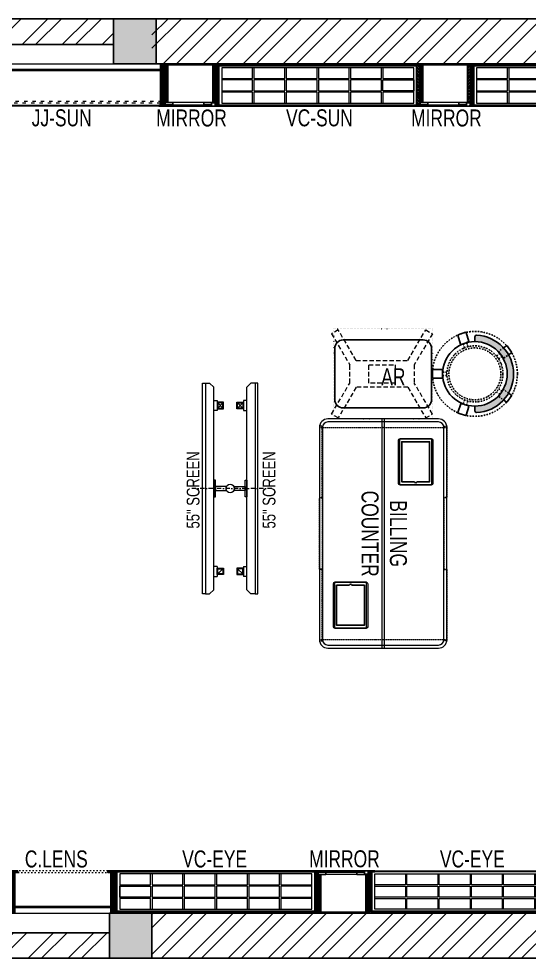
# Model space of a CAD drawing. Header units: feet. Extents: x 2649235 to 2667589, y -5717967 to -5712435.
# Drawn here: x 2655260 to 2658263, y -5717967 to -5712435 of the extents above; entities that cross this region are included whole.
import ezdxf

# ---------------------------------------------------------------- set-up
doc = ezdxf.new("R2010")
doc.units = ezdxf.units.FT
doc.header["$LTSCALE"] = 33
doc.header["$MEASUREMENT"] = 0
for name, pattern in [('ACAD_ISO03W100', [30, 12, -18]), ('DASHDOT2', [0.5, 0.25, -0.125, 0, -0.125]), ('DOT', [0.25, 0, -0.25]), ('HIDDEN2', [4.7624999999999975, 3.174999999999998, -1.587499999999999]), ('HIDDENX2', [0.75, 0.5, -0.25])]:
    doc.linetypes.add(name, pattern=pattern)
doc.layers.add('A-WALL', color=1, linetype='Continuous')
doc.layers.add('column', color=10, linetype='Continuous')
for name, color, linetype, lineweight in [('A-WALL HATCH', 251, 'Continuous', 0), ('column hatch', 5, 'Continuous', 0), ('HATCH', 9, 'Continuous', 9), ('HIDDEN LINE', 177, 'Continuous', 0), ('LENS-TEXT', 31, 'Continuous', 5), ('LENS_DIMENSION', 193, 'Continuous', 0), ('LENS_TEXT', 31, 'Continuous', 5), ('LK-EQPMT', 3, 'Continuous', 18), ('LK-FF&E FLOOR', 1, 'Continuous', 9), ('LK-FF&E WALL', 1, 'Continuous', 9), ('LK-IT', 3, 'Continuous', 18), ('LN-ELEVATION-1', 81, 'Continuous', 25), ('LN-ELEVATION-2', 103, 'Continuous', 20), ('LN-ELEVATION-3', 125, 'Continuous', 18), ('LN-ELEVATION-4', 145, 'Continuous', 13), ('LN-HATCH', 251, 'Continuous', 0), ('PLANO-TXT', 252, 'Continuous', 5)]:
    doc.layers.add(name, color=color, linetype=linetype, lineweight=lineweight)
doc.styles.add('LK TXT', font='GILC____.TTF', dxfattribs={"height": 100})
pattern_1 = [(45, (-3590091.933829314, 5459267.424079073), (-117.7332790675601, 117.7332790675601), []), (45, (-3590013.444976734, 5459267.424079073), (-117.7332790675601, 117.7332790675601), [])]
pattern_2 = [(45, (7858054.083674966, 3504049.203216764), (-4.490128060534575, 4.490128060534575), [])]
pattern_3 = [(45, (3990327.293469645, 1709214.691590092), (-4.490128060534575, 4.490128060534575), [])]

# ---------------------------------------------------------------- blocks, each defined once
blk = doc.blocks.new('A$C5cfb5471')
at = {"layer": 'A-WALL HATCH'}
h = blk.add_hatch(dxfattribs=at)
h.set_pattern_fill('ANSI32', color=256, scale=444)
h.set_pattern_definition(pattern_1)
h.paths.add_polyline_path([(-11795.90000000037, 0), (-11795.90000000037, 150), (-14970.90000000037, 150), (-14970.90000000037, 0)])
h.paths.add_polyline_path([(-11771.00284641608, 5380.134664833546), (-11771.00284641608, 5532.399999999441), (-14996.30000000074, 5532.399999999441), (-14996.30000000074, 5382.399999999441)])
h.paths.add_polyline_path([(-15250.30000000074, 5382.399999999441), (-15250.30000000074, 5532.399999999441), (-18323.70000000018, 5532.399999999441), (-18323.70000000018, 4925.199999999255), (-18069.70000000018, 4925.199999999255), (-18069.70000000018, 5382.399999999441)])
h.paths.add_polyline_path([(-15224.90000000037, 0), (-15224.90000000037, 150), (-18069.70000000018, 150), (-18069.70000000018, 607.1999999992549), (-18323.70000000018, 607.1999999992549), (-18323.70000000018, 0)])
h = blk.add_hatch(dxfattribs=at)
h.set_pattern_fill('ANSI32', color=256, scale=444)
h.set_pattern_definition(pattern_1)
h.paths.add_polyline_path([(-4050.100000000559, 5268.099999998696), (-3401.200000000186, 5268.099999999627), (-3401.200000000186, 2397.899999999442), (-3274.200000000187, 2397.899999999442), (-3274.200000000187, 5268.099999999627), (-150, 5268.099999999627), (-150, 1407.299999998882), (-2359.800000000745, 1407.299999998882), (-2359.800000000745, 1280.299999998882), (-150, 1280.299999998882), (-150, 137.2999999988824), (-3388.5, 137.2999999988824), (-3388.5, 315.0999999996275), (-5420.5, 315.0999999996275), (-5420.5, 264.2999999988824), (-11545.90000000037, 264.2999999988824), (-11545.90000000037, 0), (0, 0), (0, 5532.399999999441), (-11545.90000000037, 5532.399999999441), (-11545.90000000037, 5268.099999999627), (-5345.5, 5268.099999999627), (-5345.5, 4912.5), (-5091.499999999999, 4912.5), (-5091.499999999999, 5293.5), (-4050.100000000559, 5293.5)])
at = {"layer": 'column hatch'}
h = blk.add_hatch(color=251, dxfattribs=at)
h.dxf.hatch_style = 1
h.paths.add_polyline_path([(-14970.90000000037, 0), (-14970.90000000037, 264.2999999988824), (-15224.90000000037, 264.2999999988824), (-15224.90000000037, 0)])
h.paths.add_polyline_path([(-14996.30000000074, 5268.099999999627), (-14996.30000000074, 5532.399999999441), (-15250.30000000074, 5532.399999999441), (-15250.30000000074, 5268.099999999627)])
h.paths.add_polyline_path([(-11545.90000000037, 0), (-11545.90000000037, 264.2999999988824), (-11795.90000000037, 264.2999999988824), (-11795.90000000037, 0)])
h.paths.add_polyline_path([(-4989.900000000372, 2321.699999999255), (-4989.900000000372, 2575.699999999255), (-5243.900000000373, 2575.699999999255), (-5243.900000000373, 2321.699999999255)])
h = blk.add_hatch(color=251, dxfattribs=at)
h.dxf.hatch_style = 1
h.paths.add_polyline_path([(-11521.00284641608, 5268.099999999627), (-11521.00284641608, 5532.399999999441), (-11771.00284641608, 5532.399999999441), (-11771.00284641608, 5268.099999999627)])
at = {"layer": 'A-WALL'}
for p, q in [((-18323.70000000018, 5532.399999999441), (0, 5532.399999999441)), ((-14996.30000000074, 5382.399999999441), (-11771.00284641608, 5380.134664833546)), ((-11771.00284641608, 5268.099999999627), (-5345.5, 5268.099999999627)), ((-5420.5, 264.2999999988824), (-11795.90000000037, 264.2999999988824)), ((-11795.90000000037, 150), (-14970.90000000037, 150)), ((0, 0), (-18323.70000000018, 0))]:
    blk.add_line(p, q, dxfattribs=at)
at = {"layer": 'column'}
for p, q in [((-11521.00368631258, 5532.489179061726), (-11521.00368631258, 5268.189179060981)), ((-11771.00284641608, 5532.399999999441), (-11771.0036450685, 5268.099999718368)), ((-11795.90000000037, 264.2999999988824), (-11795.90000000037, 0)), ((-11545.90000000037, 264.2999999988824), (-11545.90000000037, 0))]:
    blk.add_line(p, q, dxfattribs=at)
blk = doc.blocks.new('MIRROR')
at = {"layer": 'LN-HATCH', "ltscale": 0.5}
h = blk.add_hatch(dxfattribs=at)
h.set_pattern_fill('ANSI31', color=256, scale=2)
h.set_pattern_definition([(45, (4060433.741624544, 1708720.786904081), (-4.490128060534575, 4.490128060534575), [])])
h.paths.add_polyline_path([(212.944788963403, 101.3407590774622), (230.944788963403, 101.3407590774622), (230.944788963403, -127.6592409225377), (212.944788963403, -127.6592409225377)])
h.paths.add_polyline_path([(230.944788963403, 95.34075907746227), (494.9447889634027, 95.34075907746227), (494.9447889634027, 101.3407590774622), (230.944788963403, 101.3407590774622)])
h.paths.add_polyline_path([(512.9447889634027, 101.3407590774622), (494.9447889634027, 101.3407590774622), (494.9447889634027, -127.6592409225377), (512.9447889634027, -127.6592409225377)])
at = {"layer": 'Defpoints'}
blk.add_lwpolyline([(512.9447889634027, 101.3407590774622), (212.944788963403, 101.3407590774622), (212.944788963403, -148.6592409225377), (512.9447889634027, -148.6592409225377)], close=True, dxfattribs=at)
at = {"layer": 'LN-ELEVATION-1'}
for points in [[(212.944788963403, 101.3407590774622), (230.944788963403, 101.3407590774622), (230.944788963403, -127.6592409225377), (212.944788963403, -127.6592409225377)], [(230.944788963403, 95.34075907746227), (494.9447889634027, 95.34075907746227), (494.9447889634027, 101.3407590774622), (230.944788963403, 101.3407590774622)], [(512.9447889634027, 101.3407590774622), (494.9447889634027, 101.3407590774622), (494.9447889634027, -127.6592409225377), (512.9447889634027, -127.6592409225377)], [(259.944788963403, -141.6592409225377), (259.944788963403, -127.6592409225377), (214.944788963403, -127.6592409225377), (214.944788963403, -148.6592409225377), (223.944788963403, -148.6592409225377), (223.944788963403, -147.1592409225377), (216.444788963403, -147.1592409225377), (216.444788963403, -141.6592409225377)], [(442.944788963403, -141.6592409225377), (442.944788963403, -127.6592409225377), (487.9447889634028, -127.6592409225377), (487.9447889634028, -148.6592409225377), (478.9447889634026, -148.6592409225377), (478.9447889634026, -147.1592409225377), (486.4447889634027, -147.1592409225377), (486.4447889634027, -141.6592409225377)], [(504.944788963403, -148.6592409225377), (504.944788963403, -147.1592409225377), (509.444788963403, -147.1592409225377), (509.444788963403, -129.1592409225377), (487.9447889634028, -129.1592409225377), (487.9447889634028, -127.6592409225377), (510.9447889634028, -127.6592409225377), (510.9447889634028, -148.6592409225377)]]:
    blk.add_lwpolyline(points, close=True, dxfattribs=at)
at = {"layer": 'LN-ELEVATION-2', "color": 4, "lineweight": 0}
blk.add_lwpolyline([(216.444788963403, -141.6592409225377), (486.4447889634027, -141.6592409225377), (486.4447889634027, -147.1592409225377), (216.444788963403, -147.1592409225377)], close=True, dxfattribs=at)
at = {"layer": 'LN-ELEVATION-2'}
blk.add_lwpolyline([(259.944788963403, -141.6592409225377), (442.944788963403, -141.6592409225377), (442.944788963403, -127.6592409225377), (259.944788963403, -127.6592409225377)], close=True, dxfattribs=at)
at = {"layer": 'LN-ELEVATION-4', "ltscale": 0.5}
blk.add_line((478.9447889634026, -148.6592409225377), (223.944788963403, -148.6592409225377), dxfattribs=at)
blk = doc.blocks.new('JJ SH 1200')
at = {"layer": 'LN-HATCH', "ltscale": 0.5}
h = blk.add_hatch(dxfattribs=at)
h.set_pattern_fill('ANSI31', color=256, scale=2)
h.set_pattern_definition([(45, (4097187.330767878, 1708800.267299229), (-4.490128060534575, 4.490128060534575), [])])
h.paths.add_polyline_path([(792.0591651862488, 220), (792.0591651862488, 30), (786.0591651862486, 30), (786.0591651862486, 20), (792.0591651862488, 20), (792.0591651862488, -24), (767.0591651862488, -24), (767.0591651862488, 220)])
h.paths.add_polyline_path([(-382.9408348137513, 180), (767.0591651862488, 180), (767.0591651862488, 186), (-382.9408348137513, 186)])
h.paths.add_polyline_path([(757.0591651862486, -24), (757.0591651862486, -30), (792.0591651862488, -30), (792.0591651862488, -24)])
h.paths.add_polyline_path([(-407.9408348137512, 220), (-407.9408348137512, 30), (-401.9408348137512, 30), (-401.9408348137512, 20), (-407.9408348137512, 20), (-407.9408348137512, -24), (-382.9408348137513, -24), (-382.9408348137513, 220)])
h.paths.add_polyline_path([(-372.9408348137513, -24), (-372.9408348137513, -30), (-407.9408348137512, -30), (-407.9408348137512, -24)])
at = {"layer": 'LN-ELEVATION-1', "ltscale": 0.5}
for points in [[(-407.9408348137512, 220), (-407.9408348137512, 30), (-401.9408348137512, 30), (-401.9408348137512, 20), (-407.9408348137512, 20), (-407.9408348137512, -24), (-382.9408348137513, -24), (-382.9408348137513, 220)], [(-382.9408348137513, 180), (767.0591651862488, 180), (767.0591651862488, 186), (-382.9408348137513, 186)], [(792.0591651862488, 220), (792.0591651862488, 30), (786.0591651862486, 30), (786.0591651862486, 20), (792.0591651862488, 20), (792.0591651862488, -24), (767.0591651862488, -24), (767.0591651862488, 220)], [(-372.9408348137513, -24), (-372.9408348137513, -30), (-407.9408348137512, -30), (-407.9408348137512, -24)], [(757.0591651862486, -24), (757.0591651862486, -30), (792.0591651862488, -30), (792.0591651862488, -24)]]:
    blk.add_lwpolyline(points, close=True, dxfattribs=at)
at = {"layer": 'LN-ELEVATION-3', "ltscale": 0.5}
for p, q in [((767.0591651862488, 220), (-382.9408348137513, 220)), ((757.0591651862486, -24), (-372.9408348137513, -24)), ((-372.9408348137513, -30), (757.0591651862486, -30))]:
    blk.add_line(p, q, dxfattribs=at)
at = {"layer": 'LN-ELEVATION-4', "linetype": 'ACAD_ISO03W100', "ltscale": 0.05}
blk.add_lwpolyline([(767.0591651862488, 0), (-382.9408348137513, 0), (-382.9408348137513, -12), (767.0591651862488, -12)], close=True, dxfattribs=at)
blk = doc.blocks.new('VC HD 1200')
at = {"layer": 'LN-HATCH', "ltscale": 0.5}
h = blk.add_hatch(dxfattribs=at)
h.set_pattern_fill('ANSI31', color=256, scale=2)
h.set_pattern_definition([(45, (3760859.752907088, 1795248.935917533), (-4.490128060534575, 4.490128060534575), [])])
h.paths.add_polyline_path([(-1200, 250), (-1200, 60), (-1194, 60), (-1194, 50), (-1200, 50), (-1200, 6), (-1182, 6), (-1182, 250)])
h = blk.add_hatch(dxfattribs=at)
h.set_pattern_fill('ANSI31', color=256, scale=2)
h.set_pattern_definition(pattern_2)
h.paths.add_polyline_path([(0, 250), (0, 60), (-6, 60), (-6, 50), (0, 50), (0, 6), (-18, 6), (-18, 250)])
h = blk.add_hatch(dxfattribs=at)
h.set_pattern_fill('ANSI31', color=256, scale=2)
h.set_pattern_definition([(45, (7858047.083674965, 3504049.203216764), (-4.490128060534575, 4.490128060534575), [])])
h.paths.add_polyline_path([(-1165, 6), (-1165, 0), (-1200, 0), (-1200, 6)])
h = blk.add_hatch(dxfattribs=at)
h.set_pattern_fill('ANSI31', color=256, scale=2)
h.set_pattern_definition(pattern_2)
h.paths.add_polyline_path([(-28, 6), (-28, 0), (0, 0), (0, 6)])
at = {"layer": 'LN-ELEVATION-1', "ltscale": 0.5}
for points in [[(-1200, 250), (-1200, 60), (-1194, 60), (-1194, 50), (-1200, 50), (-1200, 6), (-1182, 6), (-1182, 250)], [(-18, 238), (-1182, 238), (-1182, 244), (-18, 244)], [(0, 250), (0, 60), (-6, 60), (-6, 50), (0, 50), (0, 6), (-18, 6), (-18, 250)], [(-1165, 6), (-1165, 0), (-1200, 0), (-1200, 6)], [(-35, 6), (-35, 0), (0, 0), (0, 6)]]:
    blk.add_lwpolyline(points, close=True, dxfattribs=at)
at = {"layer": 'LN-ELEVATION-3', "ltscale": 0.5}
for p, q in [((-1182, 250), (-18, 250)), ((-1165, 6), (-35, 6)), ((-35, 0), (-1165, 0))]:
    blk.add_line(p, q, dxfattribs=at)
for points in [[(-1165.000000000465, 226), (-35, 226), (-35, 18), (-1165.000000000465, 18)], [(-1165.000000000465, 226), (-983.3333333334886, 226), (-983.3333333334886, 162), (-1165.000000000465, 162)], [(-975.3333333334886, 226), (-793.6666666665112, 226), (-793.6666666665112, 162), (-975.3333333334886, 162)], [(-785.6666666665112, 226), (-603.9999999995342, 226), (-603.9999999995342, 162), (-785.6666666665112, 162)], [(-595.9999999995342, 226), (-414.3333333325572, 226), (-414.3333333325572, 162), (-595.9999999995342, 162)], [(-406.3333333325572, 226), (-224.6666666655801, 226), (-224.6666666655801, 162), (-406.3333333325572, 162)], [(-216.6666666655801, 226), (-34.99999999860302, 226), (-34.99999999860302, 162), (-216.6666666655801, 162)], [(-1165.000000000465, 90), (-983.3333333334886, 90), (-983.3333333334886, 154), (-1165.000000000465, 154)], [(-975.3333333334886, 154), (-793.6666666665112, 154), (-793.6666666665112, 90), (-975.3333333334886, 90)], [(-785.6666666665112, 154), (-603.9999999995342, 154), (-603.9999999995342, 90), (-785.6666666665112, 90)], [(-595.9999999995342, 154), (-414.3333333325572, 154), (-414.3333333325572, 90), (-595.9999999995342, 90)], [(-406.3333333325572, 154), (-224.6666666655801, 154), (-224.6666666655801, 90), (-406.3333333325572, 90)], [(-216.6666666655801, 154), (-34.99999999860302, 154), (-34.99999999860302, 90), (-216.6666666655801, 90)], [(-1165.000000000465, 82), (-983.3333333334886, 82), (-983.3333333334886, 18), (-1165.000000000465, 18)], [(-975.3333333334886, 82), (-793.6666666665112, 82), (-793.6666666665112, 18), (-975.3333333334886, 18)], [(-785.6666666665112, 82), (-603.9999999995342, 82), (-603.9999999995342, 18), (-785.6666666665112, 18)], [(-595.9999999995342, 82), (-414.3333333325572, 82), (-414.3333333325572, 18), (-595.9999999995342, 18)], [(-406.3333333325572, 82), (-224.6666666655801, 82), (-224.6666666655801, 18), (-406.3333333325572, 18)], [(-216.6666666655801, 82), (-34.99999999860302, 82), (-34.99999999860302, 18), (-216.6666666655801, 18)]]:
    blk.add_lwpolyline(points, close=True, dxfattribs=at)
blk = doc.blocks.new('AR')
at = {"layer": 'LN-ELEVATION-2', "linetype": 'DOT', "lineweight": 25}
blk.add_lwpolyline([(0, 13.41378593863919), (530, 13.41378593863919), (530, 593.4137859386392), (0, 593.4137859386392)], close=True, dxfattribs=at)
at = {"layer": 'LN-ELEVATION-2', "lineweight": 25}
blk.add_lwpolyline([(465, 68.22063546301797), (465, 538.2206354630179, 0.4142135623730951), (415, 588.2206354630177), (115, 588.2206354630177, 0.4142135623730951), (65, 538.2206354630179), (65, 68.22063546301797, 0.4142135623730951), (115, 18.22063546301797), (415, 18.22063546301797, 0.4142135623730951)], format="xyb", close=True, dxfattribs=at)
at = {"layer": 'LN-ELEVATION-4', "linetype": 'HIDDEN2', "ltscale": 0.25}
for points in [[(185.8456009030342, 448.8780772723258), (5.888936847448348, 554.0078910568263), (28.48512306064368, 593.350836840691), (211.0874861851335, 486.6754184374586)], [(344.154399111867, 448.8780772762837), (524.1110631600021, 554.0078910947777), (501.5148769393563, 593.3508368753828), (318.9125138223171, 486.6754184374586)], [(185.8456009030342, 144.472759603057), (185.8456009030342, 448.8780772723258)], [(211.0874861851335, 486.6754184376913), (318.9125138223171, 486.6754184376913)], [(344.154399111867, 448.8780772762837), (344.154399111867, 144.4727595990989)], [(185.8456009030342, 144.472759603057), (5.888936847448348, 39.34294581855647), (28.48512306064368, 3.46917659e-08), (211.0874861851335, 106.6754184379242)], [(344.154399111867, 144.4727595990989), (524.1110631600021, 39.34294578060508), (501.5148769393563, 0), (318.9125138223171, 106.6754184379242)], [(318.9125138223171, 106.6754184376914), (211.0874861851335, 106.6754184376914)]]:
    blk.add_lwpolyline(points, dxfattribs=at)
blk.add_lwpolyline([(210.8456009030342, 373.9866790841333), (319.154399111867, 373.9866790841333), (319.154399111867, 219.3641577917151), (210.8456009030342, 219.3641577917151)], close=True, dxfattribs=at)
blk = doc.blocks.new('DR STOOL')
at = {"layer": 'HATCH'}
h = blk.add_hatch(dxfattribs=at)
h.set_pattern_fill('ANSI36', color=250, angle=-90.00000000000001)
h.set_pattern_definition([(315, (-227.8099174643867, 917.3997257252777), (6.173926083235043, -1.683798022700468), [7.9375, -1.587499999999999, 0, -1.587499999999999])])
edge = h.paths.add_edge_path()
edge.add_line((-190.0000000041909, 4.511094e-10), (-218.6899174675346, 4.511094e-10))
edge.add_arc((-218.6899174670689, 9.120000000388245), 9.119999999940092, 177.6119845363388, 269.9999999996136, ccw=False)
edge.add_arc((-1.8626451e-09, 3.565219e-10), 228.000000002257, 2.3880154632688004, 177.6119845367313, ccw=False)
edge.add_arc((218.6899174633436, 9.120000000497384), 9.120000000051716, -90.00000000034493, 2.3880154629299, ccw=False)
edge.add_line((218.6899174633436, 4.511094e-10), (190, 4.511094e-10))
edge.add_arc((-1.8626451e-09, 4.511094e-10), 190.000000001979, -1.27e-14, 180)
at = {"layer": 'LN-ELEVATION-1', "color": 1, "ltscale": 100}
for p, q in [((-165.2704676063731, 189.0243927398114), (-165.9069543029182, 185.0820035930228)), ((-165.9069543029182, 185.0820035930228), (-153.8003208162263, 168.3135803133482)), ((-128.6221585394814, 215.4841044476634), (-165.2704676063731, 189.0243927398114)), ((-124.7228340068832, 214.8545704018979), (-128.6221585394814, 215.4841044476634)), ((-112.6981821293011, 198.1996966340157), (-124.7228340068832, 214.8545704018979)), ((124.7553772013634, 214.9803744515593), (112.5488144652918, 198.2845540212292)), ((128.7014972954057, 215.5933048763618), (124.7553772013634, 214.9803744515593)), ((128.7014972954057, 215.5933048763618), (124.7553772013634, 214.9803744515593)), ((165.1911288509145, 188.915192311113), (128.7014972954057, 215.5933048763618)), ((165.1911288509145, 188.915192311113), (128.7014972954057, 215.5933048763618)), ((153.6734594982117, 168.4294150282658), (165.7973639420234, 185.0121775862135)), ((165.7973639420234, 185.0121775862135), (165.1911288509145, 188.915192311113)), ((165.7973639420234, 185.0121775862135), (165.1911288509145, 188.915192311113)), ((-242.9550312487409, -52.24013893969095), (-244.7482102331705, -55.75945052818861)), ((-191.2928382232785, -35.45407700946089), (-242.9550312487409, -52.24013893969095)), ((-187.9259491492994, -37.1695928365807), (-191.2928382232785, -35.45407700946089)), ((-184.1424400564283, -48.81403796559607), (-187.9259491492994, -37.1695928365807)), ((188.0651108901948, -36.96233201187715), (184.0504167033359, -49.19388854173303)), ((191.3981811110861, -35.27656588272658), (188.0651108901948, -36.96233201187715)), ((243.0100176925771, -52.21682526778022), (191.3981811110861, -35.27656588272658)), ((244.8123673382215, -55.78040257930116), (243.0100176925771, -52.21682526778022)), ((-244.7482102331705, -55.75945052818861), (-230.7800458371639, -98.74904560100549)), ((-230.7800458371639, -98.74904560100549), (-227.2218665438704, -100.5620286722478)), ((-227.2218665438704, -100.5620286722478), (-175.5596735184081, -83.7759667420105)), ((-173.8639617776498, -80.4479453730819), (-177.8421125086024, -68.2044548037811)), ((-175.5596735184081, -83.7759667420105), (-173.8639617776498, -80.4479453730819)), ((177.6922140880488, -68.56540505095472), (173.8739495249465, -80.1985000452405)), ((173.8739495249465, -80.1985000452405), (175.5794035866856, -83.5704969359358)), ((175.5794035866856, -83.5704969359358), (227.1912401677109, -100.5107563209894)), ((227.1912401677109, -100.5107563209894), (230.715890809428, -98.7280946081737)), ((230.715890809428, -98.7280946081737), (244.8123673382215, -55.78040257930116)), ((-22.72193054761737, -190.2142363802995), (-25.39390889601782, -192.886214728569)), ((-25.39390889601782, -192.886214728569), (-25.39390889601782, -247.2070584567482)), ((-10.47823652112856, -190.2142363802995), (-22.72193054761737, -190.2142363802995)), ((22.78362171910703, -190.2142363802995), (9.910054048988968, -190.2142363802995)), ((25.42475448176265, -192.8553691428751), (22.78362171910703, -190.2142363802995)), ((25.42475448176265, -247.1762128710543), (25.42475448176265, -192.8553691428751)), ((-25.39390889601782, -247.2070584567482), (-22.60096735274419, -250)), ((-22.60096735274419, -250), (22.60096735274419, -250)), ((22.60096735274419, -250), (25.42475448176265, -247.1762128710543))]:
    blk.add_line(p, q, dxfattribs=at)
at = {"layer": 'LN-ELEVATION-1', "linetype": 'DASHDOT2'}
for p, q in [((-153.8003208162263, 168.3135803133482), (-134.1093360339291, 141.0403694751003)), ((-92.92521573789418, 170.8129362839827), (-112.6981821293011, 198.1996966340157)), ((-103.4542870586738, 159.9154408004979), (-93.52748446213081, 167.0824927485227)), ((-93.52748446213081, 167.0824927485227), (-92.92521573789418, 170.8129362839827)), ((112.5488144652918, 198.2845540212292), (92.69529851106927, 171.1294289919315)), ((92.69529851106927, 171.1294289919315), (93.26858203159645, 167.4385604566923)), ((93.26858203159645, 167.4385604566923), (103.6608748426661, 159.8406005539291)), ((133.7372852512635, 141.1612321265929), (153.6734594982117, 168.4294150282658)), ((-134.1093360339291, 141.0403694751003), (-130.4219571123831, 140.4450534014686)), ((-130.4219571123831, 140.4450534014686), (-119.9844727469608, 147.9808124662595)), ((-119.9844727469608, 147.9808124662595), (-105.3687285655178, 126.9741353208374)), ((-88.15393704269081, 139.4771787207864), (-103.4542870586738, 159.9154408004979)), ((103.6608748426661, 159.8406005539291), (88.19885099539533, 139.4487815762331)), ((105.4096150295809, 126.94019481352), (120.1194891873747, 147.8074627162714)), ((120.1194891873747, 147.8074627162714), (130.0033113472163, 140.5812532722048)), ((130.0033113472163, 140.5812532722048), (133.7372852512635, 141.1612321265929)), ((-159.954806596972, -40.49024384317454), (-184.1424400564283, -48.81403796559607)), ((184.0504167033359, -49.19388854173303), (159.8786162491887, -40.79004861696012)), ((-177.8421125086024, -68.2044548037811), (-153.4148110738024, -60.73628028803068)), ((153.3006618716754, -61.02382378749462), (177.6922140880488, -68.56540505095472)), ((-10.92024635523557, -164.6382343793375), (-10.47823652112856, -190.2142363802995)), ((9.910054048988968, -190.2142363802995), (10.35584833659231, -164.674698740353))]:
    blk.add_line(p, q, dxfattribs=at)
at = {"layer": 'LN-ELEVATION-1', "color": 1, "ltscale": 100}
blk.add_lwpolyline([(-190.0000000023283, 0), (-218.6899174656719, 0, -0.4264743413925903), (-227.8019973598421, 9.5, -0.959166304662544), (227.8019973593764, 9.5, -0.4264743413925903), (218.6899174647406, 0), (190.0000000013969, 0)], format="xyb", dxfattribs=at)
at = {"layer": 'LN-ELEVATION-1', "linetype": 'DASHDOT2'}
for radius in [250, 165, 153]:
    blk.add_circle((0, 0), radius, dxfattribs=at)
at = {"layer": 'LN-ELEVATION-1', "color": 1, "ltscale": 100}
blk.add_circle((0, 0), 190, dxfattribs=at)
blk = doc.blocks.new('CLENS 600')
at = {"layer": 'LN-HATCH', "ltscale": 0.5}
h = blk.add_hatch(dxfattribs=at)
h.set_pattern_fill('ANSI31', color=256, scale=2)
h.set_pattern_definition(pattern_3)
h.paths.add_polyline_path([(-600, 0), (-582, 0), (-582, -240), (-600, -240)])
h = blk.add_hatch(dxfattribs=at)
h.set_pattern_fill('ANSI31', color=256, scale=2)
h.set_pattern_definition([(45, (3975657.572909575, 1709214.691590092), (-4.490128060534575, 4.490128060534575), [])])
h.paths.add_polyline_path([(-18, 0), (0, 0), (0, -240), (-18, -240)])
h = blk.add_hatch(dxfattribs=at)
h.set_pattern_fill('ANSI31', color=256, scale=2)
h.set_pattern_definition([(45, (3990252.293469645, 1709214.691590092), (-4.490128060534575, 4.490128060534575), [])])
h.paths.add_polyline_path([(-582, -40), (-18, -40), (-18, -34), (-582, -34)])
h = blk.add_hatch(dxfattribs=at)
h.set_pattern_fill('ANSI31', color=256, scale=2)
h.set_pattern_definition(pattern_3)
h.paths.add_polyline_path([(-600, -250), (-565, -250), (-565, -240), (-600, -240)])
h = blk.add_hatch(dxfattribs=at)
h.set_pattern_fill('ANSI31', color=256, scale=2)
h.set_pattern_definition([(45, (3990177.293469646, 1709214.691590092), (-4.490128060534575, 4.490128060534575), [])])
h.paths.add_polyline_path([(-35, -250), (0, -250), (0, -240), (-35, -240)])
at = {"layer": 'HIDDEN LINE', "linetype": 'ACAD_ISO03W100', "ltscale": 0.02}
for p, q in [((-35, -240), (-565, -240)), ((-565, -250), (-35, -250))]:
    blk.add_line(p, q, dxfattribs=at)
at = {"layer": 'LN-ELEVATION-1', "ltscale": 0.5}
for points in [[(-600, 0), (-582, 0), (-582, -240), (-600, -240)], [(-18, 0), (0, 0), (0, -240), (-18, -240)], [(-582, -40), (-18, -40), (-18, -34), (-582, -34)], [(-600, -250), (-565, -250), (-565, -240), (-600, -240)], [(-35, -250), (0, -250), (0, -240), (-35, -240)]]:
    blk.add_lwpolyline(points, close=True, dxfattribs=at)
at = {"layer": 'LN-ELEVATION-4'}
blk.add_line((-18, 0), (-582, 0), dxfattribs=at)
blk = doc.blocks.new('55INCH')
at = {"layer": 'LK-EQPMT', "ltscale": 12}
for p, q in [((2111558.8162113, 1135690.450573809), (2111583.24744553, 1135690.450467438)), ((2111583.24744553, 1135690.450467438), (2111607.67857339, 1135666.019126837)), ((2111607.678786132, 1134473.881595297), (2111607.67857339, 1135666.019126837)), ((2111607.678233332, 1135587.915183341), (2111627.204219206, 1135587.915098327)), ((2111627.204219206, 1135587.915098327), (2111627.203964163, 1135529.337140705)), ((2111627.203964163, 1135529.337140705), (2111607.67797829, 1135529.337225719)), ((2111627.205367106, 1134610.5634114), (2111607.679381233, 1134610.563496414)), ((2111627.205367106, 1134610.5634114), (2111627.205112064, 1134551.985453778)), ((2111607.679126189, 1134551.985538793), (2111627.205112064, 1134551.985453778)), ((2111558.8162113, 1134449.45057381), (2111583.247445532, 1134449.450467438)), ((2111583.247445532, 1134449.450467438), (2111607.678786132, 1134473.881595297))]:
    blk.add_line(p, q, dxfattribs=at)
at = {"layer": 'LK-EQPMT'}
for p, q in [((2111661.614206139, 1135573.919317673), (2111631.027374502, 1135543.33275238)), ((2111661.614072967, 1135543.332619208), (2111631.027507674, 1135573.919450845)), ((2111661.615356252, 1134597.075782953), (2111631.028524615, 1134566.48921766))]:
    blk.add_line(p, q, dxfattribs=at)
at = {"layer": 'LK-EQPMT', "ltscale": 12}
blk.add_lwpolyline([(2111542.593620929, 1135690.450644441), (2111558.8162113, 1135690.450573809), (2111558.8162113, 1134449.45057381), (2111542.593620929, 1134449.450644441)], close=True, dxfattribs=at)
at = {"layer": 'LK-EQPMT'}
for points in [[(2111627.204187012, 1135577.742804799), (2111627.204020548, 1135539.509431718), (2111665.437393629, 1135539.509265254), (2111665.437560093, 1135577.742638335)], [(2111631.027507674, 1135573.919450845), (2111631.027374502, 1135543.33275238), (2111661.614072967, 1135543.332619208), (2111661.614206139, 1135573.919317673)], [(2111627.20517066, 1134562.665896998), (2111627.205337125, 1134600.89927008), (2111665.438710206, 1134600.899103615), (2111665.438543742, 1134562.665730534)], [(2111631.028524615, 1134566.48921766), (2111631.028657786, 1134597.075916125), (2111661.615356252, 1134597.075782953), (2111661.61522308, 1134566.489084489)]]:
    blk.add_lwpolyline(points, close=True, dxfattribs=at)
blk = doc.blocks.new('I-PAD Frame')
at = {"color": 3, "linetype": 'Continuous'}
blk.add_lwpolyline([(357868.7410323084, -232321.1361381283), (358122.7410323085, -232321.1361381283, 0.4142135623713902), (358132.7410323086, -232311.1361381283), (358132.7410323086, -232129.1361381283, 0.4142135623713902), (358122.7410323085, -232119.1361381283), (357868.7410323084, -232119.1361381283, 0.4142135623713902), (357858.7410323085, -232129.1361381283), (357858.7410323085, -232311.1361381283, 0.4142135623713902)], format="xyb", close=True, dxfattribs=at)
at = {"color": 3, "linetype": 'Continuous', "lineweight": 25}
blk.add_lwpolyline([(358113.2410323085, -232229.6755301424), (358113.2410323085, -232302.1361381283), (357878.2410323086, -232302.1361381283), (357878.2410323086, -232138.1361381283), (358113.2410323085, -232138.1361381283), (358113.2410323085, -232210.5967461141, 0.3275382217372251), (358114.6410323081, -232212.5046245168, -0.733799385757267), (358114.6410323086, -232227.7676517396, 0.3275382217372252)], format="xyb", close=True, dxfattribs=at)
blk = doc.blocks.new('Billing Counter-1350')
at = {"color": 5, "linetype": 'HIDDENX2', "ltscale": 0.025}
for p, q in [((-624.9999978118576, -374.9978339364752), (-625.0000002956949, 375)), ((624.9999976539984, -374.9978339364752), (625.0000001378357, 375))]:
    blk.add_line(p, q, dxfattribs=at)
at = {"color": 0, "linetype": 'Continuous'}
for p, q in [((625, 375), (-625, 375)), ((675, -325), (675, 325)), ((-625, -375), (625, -375))]:
    blk.add_line(p, q, dxfattribs=at)
at = {"color": 2, "linetype": 'Continuous'}
blk.add_line((624, -375), (624.9999976539984, -374.9978339364752), dxfattribs=at)
at = {"color": 2, "linetype": 'HIDDENX2', "ltscale": 0.025}
for points in [[(-632.999998427229, 375), (-212.4115580061916, 375), (-212.4115580851212, 358), (-632.9999985061586, 358)], [(210.3333326776046, 375), (-210.2551077436656, 375), (-210.255107664736, 358), (210.3333327565342, 358)], [(212.3333327565342, 375), (632.9217731775716, 375), (632.921773098642, 358), (212.3333326776046, 358)], [(-632.999998427229, -375), (-212.4115580061916, -375), (-212.4115580851212, -358), (-632.9999985061586, -358)], [(210.3333326776046, -375), (-210.2551077436656, -375), (-210.255107664736, -358), (210.3333327563014, -358)], [(212.3333327563014, -375), (632.9217731775716, -375), (632.921773098642, -358), (212.3333326776046, -358)]]:
    blk.add_lwpolyline(points, close=True, dxfattribs=at)
at = {"color": 5, "linetype": 'Continuous'}
for points in [[(-555.9166655030566, 97.25000000000001), (-288.9166655030567, 97.25000000000001), (-288.9166655030567, 286.25), (-555.9166655030566, 286.25)], [(555.9166655030566, -97.25000000000001), (288.9166655030567, -97.25000000000001), (288.9166655030567, -286.25), (555.9166655030566, -286.25)]]:
    blk.add_lwpolyline(points, close=True, dxfattribs=at)
at = {"color": 5, "linetype": 'HIDDENX2', "ltscale": 0.025}
blk.add_lwpolyline([(625, 8.5), (-625, 8.5), (-625, -8.5), (625, -8.5)], close=True, dxfattribs=at)
at = {"color": 0, "linetype": 'Continuous'}
for centre, radius, start, end in [((-625, 325), 50.0000000000291, 90, 180), ((624.9999999997672, 325), 50.00000000005822, 0, 90), ((624.9999999997672, -325), 50.0000000000291, 270, 0)]:
    blk.add_arc(centre, radius, start, end, dxfattribs=at)
at = {"layer": 'LN-ELEVATION-2'}
blk.add_line((-675, 325), (-675, -325), dxfattribs=at)
for points in [[(625, 375), (-625, 375, 0.4142135623725836), (-675, 325), (-675, -325, 0.4142135623725836), (-625, -375), (625, -375, 0.4142135623725837), (675, -325), (675, 325, 0.4142135623725836)], [(625, 357), (-625, 357, 0.4142135623730951), (-657, 325), (-657, -325, 0.4142135623730951), (-625, -357), (625, -357, 0.4142135623730951), (657, -325), (657, 325, 0.4142135623730951)]]:
    blk.add_lwpolyline(points, format="xyb", close=True, dxfattribs=at)
blk.add_lwpolyline([(-675, -8.5), (675, -8.5), (675, 8.5), (-675, 8.5)], close=True, dxfattribs=at)
blk.add_arc((-625, -325), 50.00000000005822, 180, 270, dxfattribs=at)
at = {"color": 2, "linetype": 'Continuous', "xscale": -1, "rotation": 180}
blk.add_blockref('I-PAD Frame', (-358418.1576978308, -232028.3861380983), dxfattribs=at)
at = {"color": 2, "linetype": 'Continuous', "xscale": -1}
blk.add_blockref('I-PAD Frame', (358418.1576978117, 232028.3861381281), dxfattribs=at)
at = {"layer": 'LENS-TEXT', "color": 0, "linetype": 'Continuous', "ltscale": 3, "insert": (0.983410338871181, 5.633732088841497), "char_height": 100, "attachment_point": 5, "style": 'LK TXT'}
blk.add_mtext_dynamic_manual_height_columns('BILLING COUNTER', width=353.0555573365615, gutter_width=0.5, heights=[0], dxfattribs=at)

msp = doc.modelspace()

# ---------------------------------------------------------------- linework, layer by layer
at = {"layer": 'LK-IT', "color": 1, "linetype": 'DASHDOT2', "ltscale": 3}
msp.add_line((2656748.819434849, -5715200.942830878), (2656259.802457932, -5715200.942830878), dxfattribs=at)
at = {"layer": 'LK-IT'}
for points in [[(2656406.896002991, -5715150.942830878), (2656406.896002991, -5715250.942830878), (2656416.896002991, -5715250.942830878), (2656416.896002991, -5715150.942830878)], [(2656601.725889789, -5715150.942830878), (2656601.725889789, -5715250.942830878), (2656591.725889788, -5715250.942830878), (2656591.725889788, -5715150.942830878)]]:
    msp.add_lwpolyline(points, close=True, dxfattribs=at)
for points in [[(2656482.660311294, -5715188.442830878), (2656416.896002991, -5715188.442830878), (2656416.896002991, -5715213.442830877), (2656482.660311294, -5715213.442830877, -0.26794919244356), (2656482.660311294, -5715188.442830878, 0.9999999999999998)], [(2656525.961581485, -5715188.442830878), (2656591.725889788, -5715188.442830878), (2656591.725889788, -5715213.442830877), (2656525.961581485, -5715213.442830877, 0.26794919244356), (2656525.961581485, -5715188.442830878, -0.9999999999999998)]]:
    msp.add_lwpolyline(points, format="xyb", dxfattribs=at)
at = {"layer": 'LK-IT', "color": 1}
msp.add_circle((2656504.31094639, -5715200.942830878), 25, dxfattribs=at)

# ---------------------------------------------------------------- block references
at = {"layer": 'LENS_DIMENSION'}
msp.add_blockref('A$C5cfb5471', (2667588.896254967, -5717967.142830737), dxfattribs=at)
at = {"layer": 'LK-FF&E FLOOR', "rotation": 270}
for name, p in [('AR', (2657100.548374215, -5714260.942830878)), ('DR STOOL', (2657943.962160154, -5714525.942830878)), ('Billing Counter-1350', (2657403.962160154, -5715465.942830879))]:
    msp.add_blockref(name, p, dxfattribs=at)
at = {"layer": 'LK-FF&E WALL', "xscale": -1}
for name, p in [('JJ SH 1200', (2655711.255420154, -5712919.042831019)), ('VC HD 1200', (2656419.196254967, -5712949.042831019)), ('VC HD 1200', (2657919.196254967, -5712949.042831019))]:
    msp.add_blockref(name, p, dxfattribs=at)
at = {"layer": 'LK-FF&E WALL'}
for p in [(2655906.251466003, -5712800.383590096), (2657406.251466004, -5712800.383590096)]:
    msp.add_blockref('MIRROR', p, dxfattribs=at)
at = {"layer": 'LK-FF&E WALL', "rotation": 180}
for name, p in [('CLENS 600', (2655219.196254968, -5717702.842830738)), ('VC HD 1200', (2657319.196254968, -5717452.842830738))]:
    msp.add_blockref(name, p, dxfattribs=at)
at = {"layer": 'LK-FF&E WALL', "xscale": -1, "rotation": 180}
for name, p in [('VC HD 1200', (2657019.196254967, -5717452.842830738)), ('MIRROR', (2656806.251466004, -5717601.502071661))]:
    msp.add_blockref(name, p, dxfattribs=at)
at = {"layer": 'LK-IT'}
msp.add_blockref('55INCH', (544799.2173254594, -6850270.893475317), dxfattribs=at)
at = {"layer": 'LK-IT', "xscale": -1}
msp.add_blockref('55INCH', (4768209.404567313, -6850270.893475318), dxfattribs=at)

# ---------------------------------------------------------------- texts
at = {"layer": 'LENS-TEXT', "color": 0, "linetype": 'Continuous', "ltscale": 3, "insert": (2657464.104019306, -5714543.019972754), "char_height": 100, "attachment_point": 5, "style": 'LK TXT'}
msp.add_mtext_dynamic_manual_height_columns('AR', width=237.4408088319178, gutter_width=12.5, heights=[0], dxfattribs=at)
at = {"layer": 'LENS-TEXT', "color": 0, "linetype": 'Continuous', "ltscale": 3, "char_height": 75, "width": 783.9636358173434, "attachment_point": 5, "rotation": 89.99999999999993, "style": 'LK TXT'}
for insert in [(2656286.094886915, -5715209.405174369), (2656733.094886915, -5715209.405174369)]:
    msp.add_mtext('\\pt225;55" SCREEN', dxfattribs=dict(at, insert=insert))
at = {"layer": 'LENS_TEXT', "linetype": 'Continuous', "ltscale": 3, "char_height": 100, "width": 324.4738372093023, "attachment_point": 5, "style": 'LK TXT'}
for insert in [(2656276.181894127, -5713019.579914901, -23744.04052932372), (2657776.181894127, -5713019.579914901, -23744.04052932372), (2657176.181894127, -5717382.305746856, -23744.04052932372)]:
    msp.add_mtext('{\\C7;MIRROR}', dxfattribs=dict(at, insert=insert))
at = {"layer": 'PLANO-TXT', "linetype": 'Continuous', "ltscale": 3, "char_height": 100, "width": 149.546511627907, "attachment_point": 5, "style": 'LK TXT'}
for s, insert in [('JJ-SUN', (2655512.372863311, -5713018.601589492, -23744.04052932372)), ('VC-SUN', (2657028.992153059, -5713018.601589492, -23744.04052932372)), ('C.LENS', (2655480.539608263, -5717383.284072265, -23744.04052932372)), ('VC-EYE', (2656412.37286331, -5717383.284072265, -23744.04052932372)), ('VC-EYE', (2657928.992153059, -5717383.284072265, -23744.04052932372))]:
    msp.add_mtext(s, dxfattribs=dict(at, insert=insert))

doc.saveas('drawing.dxf')
